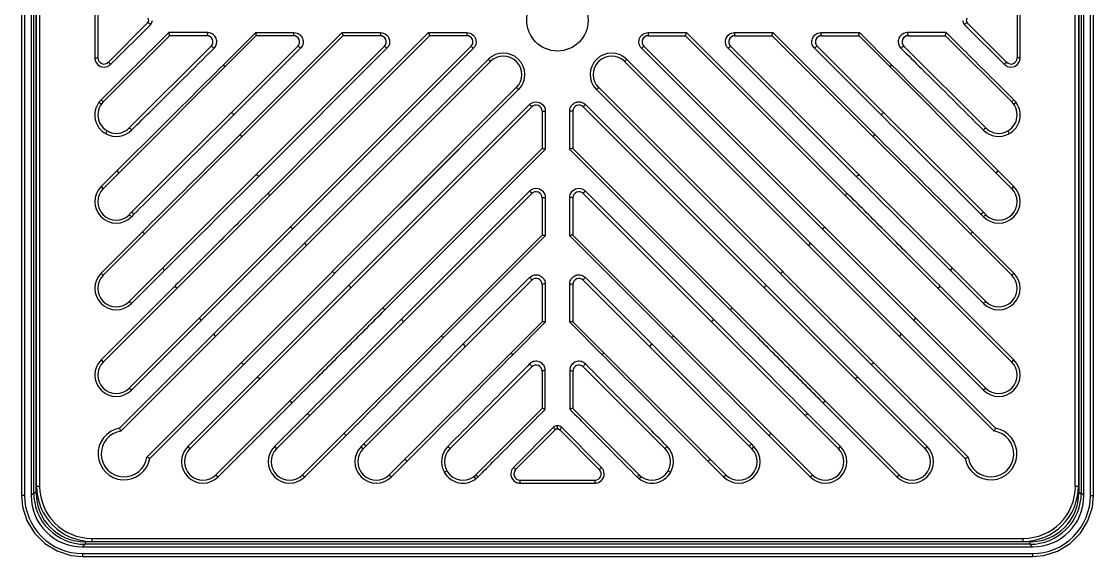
# Model space of a CAD drawing. Header units: millimetres. Extents: x 4267 to 8467, y 166 to 3136.
# Drawn here: x 7520.7 to 7816.2, y 2552.4 to 2699.9 of the extents above; entities that cross this region are included whole.
import ezdxf

# ---------------------------------------------------------------- set-up
doc = ezdxf.new("R2010")
doc.units = ezdxf.units.MM

msp = doc.modelspace()

# ---------------------------------------------------------------- linework, layer by layer
at = {"linetype": 'Continuous'}
for p, q in [((7520.73, 2831.03), (7520.73, 2569.26)), ((7521.57, 2831.03), (7521.57, 2569.26)), ((7523.39, 2831.07), (7523.39, 2569.22)), ((7813.57, 2569.22), (7813.57, 2831.07)), ((7815.39, 2569.26), (7815.39, 2831.03)), ((7816.23, 2569.26), (7816.23, 2831.03)), ((7524.1, 2569.93), (7524.1, 2830.36)), ((7524.77, 2569.93), (7524.77, 2830.36)), ((7524.91, 2571.77), (7524.91, 2828.52)), ((7525.75, 2828.52), (7525.75, 2571.77)), ((7811.21, 2571.77), (7811.21, 2828.52)), ((7812.06, 2828.52), (7812.06, 2571.77)), ((7812.19, 2830.36), (7812.19, 2569.93)), ((7812.86, 2830.36), (7812.86, 2569.93)), ((7540.96, 2710.48), (7540.96, 2689.81)), ((7541.8, 2710.48), (7541.8, 2689.81)), ((7795.17, 2710.48), (7795.17, 2689.81)), ((7796.01, 2689.81), (7796.01, 2710.48)), ((7544.68, 2688.62), (7555.61, 2699.55)), ((7545.31, 2688.02), (7556.32, 2698.95)), ((7780.65, 2698.95), (7791.66, 2688.02)), ((7792.28, 2688.62), (7781.35, 2699.55)), ((7585.44, 2695.94), (7543.28, 2653.77)), ((7609.32, 2695.93), (7543.28, 2629.89)), ((7543.28, 2677.66), (7561.54, 2695.92)), ((7633.21, 2695.92), (7543.28, 2606)), ((7561.33, 2696.77), (7561.02, 2696.46)), ((7572.01, 2696.77), (7561.33, 2696.77)), ((7571.8, 2695.92), (7561.54, 2695.92)), ((7585.29, 2696.78), (7576.26, 2687.75)), ((7609.11, 2696.77), (7580.91, 2668.57)), ((7585.29, 2696.78), (7595.86, 2696.78)), ((7595.68, 2695.92), (7585.43, 2695.92)), ((7604.85, 2668.68), (7632.64, 2696.49)), ((7609.11, 2696.77), (7619.68, 2696.77)), ((7619.57, 2695.92), (7609.32, 2695.92)), ((7632.64, 2696.49), (7632.93, 2696.77)), ((7632.93, 2696.77), (7643.51, 2696.77)), ((7643.46, 2695.92), (7633.2, 2695.92)), ((7693.46, 2696.77), (7704.03, 2696.77)), ((7693.5, 2695.92), (7703.76, 2695.92)), ((7703.76, 2695.92), (7793.68, 2606)), ((7704.03, 2696.77), (7704.32, 2696.49)), ((7704.32, 2696.49), (7732.12, 2668.68)), ((7717.28, 2696.77), (7727.86, 2696.77)), ((7717.39, 2695.92), (7727.65, 2695.92)), ((7727.64, 2695.93), (7793.68, 2629.89)), ((7727.86, 2696.77), (7756.05, 2668.57)), ((7741.1, 2696.78), (7751.68, 2696.78)), ((7741.28, 2695.92), (7751.53, 2695.92)), ((7751.52, 2695.94), (7793.68, 2653.77)), ((7751.68, 2696.78), (7760.57, 2687.88)), ((7775.63, 2696.77), (7764.96, 2696.77)), ((7765.17, 2695.92), (7775.42, 2695.92)), ((7793.68, 2677.66), (7775.42, 2695.92)), ((7775.94, 2696.46), (7775.63, 2696.77)), ((7550.45, 2670.5), (7572.99, 2693.04)), ((7550.45, 2646.61), (7596.88, 2693.04)), ((7550.45, 2622.72), (7620.77, 2693.04)), ((7550.45, 2598.83), (7644.65, 2693.04)), ((7597.65, 2692.46), (7579.3, 2674.11)), ((7585.98, 2656.96), (7621.47, 2692.46)), ((7645.29, 2692.46), (7613.48, 2660.63)), ((7723.48, 2660.63), (7691.67, 2692.46)), ((7692.31, 2693.04), (7786.52, 2598.83)), ((7750.98, 2656.97), (7715.49, 2692.46)), ((7716.2, 2693.04), (7786.52, 2622.72)), ((7757.66, 2674.11), (7739.32, 2692.46)), ((7740.09, 2693.04), (7786.52, 2646.61)), ((7786.52, 2670.5), (7763.97, 2693.04)), ((7540.96, 2689.81), (7541.8, 2689.81)), ((7649.4, 2689.41), (7547.74, 2587.77)), ((7687.56, 2689.41), (7720.2, 2656.76)), ((7796.01, 2689.81), (7795.16, 2689.81)), ((7649.97, 2688.8), (7548.15, 2586.98)), ((7576.39, 2687.88), (7576.26, 2687.75)), ((7788.82, 2586.98), (7686.99, 2688.8)), ((7760.7, 2687.75), (7760.57, 2687.88)), ((7657.13, 2681.63), (7555.31, 2579.81)), ((7657.75, 2681.07), (7556.1, 2579.41)), ((7657.75, 2681.07), (7625.1, 2648.42)), ((7679.21, 2681.07), (7780.86, 2579.41)), ((7679.83, 2681.63), (7781.65, 2579.81)), ((7542.11, 2677.59), (7542.79, 2677.09)), ((7794.18, 2677.09), (7794.86, 2677.59)), ((7661.38, 2676.32), (7567.17, 2582.11)), ((7628.99, 2645.16), (7660.79, 2676.96)), ((7664.26, 2675.12), (7664.26, 2664.87)), ((7665.11, 2675.17), (7665.11, 2664.59)), ((7671.85, 2664.59), (7671.85, 2675.17)), ((7672.7, 2675.12), (7672.7, 2664.87)), ((7769.79, 2582.11), (7675.59, 2676.32)), ((7676.17, 2676.96), (7707.98, 2645.16)), ((7544.38, 2669.67), (7543.96, 2668.93)), ((7604.85, 2668.68), (7588.55, 2652.38)), ((7732.12, 2668.68), (7748.42, 2652.38)), ((7793, 2668.93), (7792.59, 2669.67)), ((7789.22, 2587.77), (7709.15, 2667.82)), ((7664.26, 2664.87), (7574.34, 2574.94)), ((7664.82, 2664.31), (7637.02, 2636.51)), ((7665.11, 2664.59), (7664.82, 2664.31)), ((7672.14, 2664.3), (7671.85, 2664.59)), ((7699.95, 2636.51), (7672.14, 2664.3)), ((7672.7, 2664.87), (7762.63, 2574.94)), ((7595.34, 2642.49), (7613.48, 2660.63)), ((7741.46, 2642.66), (7723.48, 2660.63)), ((7542.68, 2654.37), (7546.99, 2658.68)), ((7546.99, 2658.68), (7547.59, 2658.08)), ((7789.38, 2658.08), (7789.97, 2658.68)), ((7794.28, 2654.37), (7789.97, 2658.68)), ((7542.68, 2654.37), (7543.28, 2653.77)), ((7793.68, 2653.77), (7794.28, 2654.37)), ((7588.71, 2652.54), (7588.55, 2652.38)), ((7661.38, 2652.43), (7591.06, 2582.11)), ((7625.3, 2617.65), (7660.8, 2653.13)), ((7664.26, 2651.24), (7664.26, 2640.98)), ((7665.11, 2651.35), (7665.11, 2640.77)), ((7671.85, 2640.77), (7671.85, 2651.35)), ((7672.7, 2651.24), (7672.7, 2640.98)), ((7745.91, 2582.11), (7675.59, 2652.43)), ((7711.66, 2617.65), (7676.17, 2653.13)), ((7748.42, 2652.38), (7748.26, 2652.54)), ((7550.45, 2646.61), (7551.04, 2646.01)), ((7551.75, 2646.72), (7551.04, 2646.01)), ((7551.16, 2647.32), (7551.75, 2646.72)), ((7610.99, 2627.17), (7628.99, 2645.16)), ((7726.14, 2627), (7707.98, 2645.16)), ((7785.21, 2646.72), (7785.81, 2647.32)), ((7785.21, 2646.72), (7785.92, 2646.01)), ((7785.92, 2646.01), (7786.52, 2646.61)), ((7542.68, 2630.48), (7554.09, 2641.89)), ((7554.09, 2641.89), (7554.69, 2641.29)), ((7571.68, 2618.86), (7595.34, 2642.49)), ((7741.46, 2642.66), (7766.69, 2617.47)), ((7782.28, 2641.29), (7782.88, 2641.89)), ((7794.28, 2630.48), (7782.88, 2641.89)), ((7664.26, 2640.99), (7598.22, 2574.94)), ((7665.11, 2640.77), (7636.91, 2612.57)), ((7671.85, 2640.77), (7700.06, 2612.57)), ((7672.7, 2640.99), (7738.74, 2574.94)), ((7637.02, 2636.51), (7620.71, 2620.21)), ((7699.95, 2636.51), (7716.25, 2620.21)), ((7542.68, 2630.48), (7543.28, 2629.89)), ((7560.17, 2631.24), (7551.04, 2622.12)), ((7559.57, 2631.84), (7560.17, 2631.24)), ((7776.8, 2631.24), (7777.39, 2631.84)), ((7776.8, 2631.24), (7785.92, 2622.12)), ((7793.68, 2629.89), (7794.28, 2630.48)), ((7563.32, 2627.23), (7563.03, 2626.94)), ((7610.99, 2627.17), (7585.8, 2601.94)), ((7661.38, 2628.54), (7614.94, 2582.11)), ((7642.45, 2610.97), (7660.8, 2629.31)), ((7664.26, 2627.35), (7664.26, 2617.09)), ((7665.11, 2627.52), (7665.11, 2616.95)), ((7671.85, 2616.95), (7671.85, 2627.52)), ((7672.7, 2627.35), (7672.7, 2617.09)), ((7722.02, 2582.11), (7675.59, 2628.54)), ((7676.17, 2629.31), (7694.52, 2610.97)), ((7773.94, 2626.94), (7773.65, 2627.23)), ((7542.68, 2606.6), (7563.03, 2626.94)), ((7563.03, 2626.94), (7563.62, 2626.34)), ((7749.76, 2603.34), (7726.14, 2627)), ((7773.34, 2626.34), (7773.94, 2626.94)), ((7794.28, 2606.6), (7773.94, 2626.94)), ((7551.04, 2622.12), (7550.45, 2622.72)), ((7786.52, 2622.72), (7785.92, 2622.12)), ((7551.04, 2598.24), (7571.68, 2618.86)), ((7620.72, 2620.21), (7620.87, 2620.37)), ((7716.09, 2620.37), (7716.25, 2620.21)), ((7569.68, 2618.06), (7570.28, 2617.47)), ((7664.27, 2617.11), (7622.11, 2574.94)), ((7665.11, 2616.95), (7656.22, 2608.06)), ((7671.85, 2616.95), (7680.87, 2607.93)), ((7672.69, 2617.11), (7714.85, 2574.94)), ((7766.69, 2617.47), (7767.28, 2618.06)), ((7766.69, 2617.47), (7785.92, 2598.24)), ((7573.62, 2613.65), (7574.22, 2613.05)), ((7762.74, 2613.05), (7763.34, 2613.65)), ((7542.68, 2606.6), (7543.28, 2606)), ((7656.09, 2607.93), (7656.22, 2608.06)), ((7680.75, 2608.06), (7680.87, 2607.93)), ((7793.68, 2606), (7794.28, 2606.6)), ((7581.39, 2605.88), (7581.98, 2605.29)), ((7638.83, 2582.11), (7661.38, 2604.65)), ((7664.26, 2603.46), (7664.26, 2593.2)), ((7665.11, 2592.99), (7665.11, 2603.67)), ((7671.85, 2603.67), (7671.86, 2592.99)), ((7672.7, 2603.46), (7672.7, 2593.2)), ((7698.13, 2582.11), (7675.59, 2604.65)), ((7754.98, 2605.29), (7755.58, 2605.88)), ((7566.57, 2582.71), (7585.8, 2601.94)), ((7585.8, 2601.94), (7586.4, 2601.34)), ((7770.39, 2582.71), (7749.76, 2603.34)), ((7750.56, 2601.34), (7751.16, 2601.94)), ((7551.04, 2598.24), (7550.45, 2598.83)), ((7786.52, 2598.83), (7785.92, 2598.24)), ((7595.28, 2594.69), (7574.93, 2574.35)), ((7594.68, 2595.29), (7595.28, 2594.69)), ((7595.28, 2594.69), (7595.56, 2594.98)), ((7741.4, 2594.98), (7741.69, 2594.69)), ((7741.69, 2594.69), (7742.28, 2595.29)), ((7741.69, 2594.69), (7762.03, 2574.35)), ((7590.46, 2582.71), (7599.58, 2591.83)), ((7599.58, 2591.83), (7600.18, 2591.23)), ((7646, 2574.95), (7664.26, 2593.2)), ((7664.8, 2592.68), (7665.11, 2592.99)), ((7671.86, 2592.99), (7672.17, 2592.68)), ((7690.96, 2574.95), (7672.7, 2593.2)), ((7736.79, 2591.23), (7737.38, 2591.83)), ((7746.5, 2582.71), (7737.38, 2591.83)), ((7610.22, 2585.75), (7598.82, 2574.35)), ((7609.63, 2586.35), (7610.22, 2585.75)), ((7667.29, 2587.98), (7656.36, 2576.97)), ((7656.95, 2576.34), (7667.88, 2587.28)), ((7668.48, 2587.52), (7668.48, 2588.48)), ((7680.01, 2576.34), (7669.08, 2587.28)), ((7680.6, 2576.97), (7669.67, 2587.98)), ((7726.74, 2585.75), (7727.34, 2586.35)), ((7726.74, 2585.75), (7738.14, 2574.35)), ((7614.35, 2582.71), (7615.06, 2583.42)), ((7615.06, 2583.42), (7615.65, 2582.82)), ((7721.31, 2582.82), (7721.91, 2583.42)), ((7722.62, 2582.71), (7721.91, 2583.42)), ((7566.57, 2582.71), (7567.17, 2582.11)), ((7590.46, 2582.71), (7591.06, 2582.11)), ((7614.94, 2582.11), (7614.35, 2582.71)), ((7722.62, 2582.71), (7722.02, 2582.11)), ((7745.91, 2582.11), (7746.5, 2582.71)), ((7769.79, 2582.11), (7770.39, 2582.71)), ((7627.01, 2578.65), (7622.71, 2574.35)), ((7626.42, 2579.25), (7627.01, 2578.65)), ((7709.95, 2578.65), (7710.55, 2579.25)), ((7709.95, 2578.65), (7714.25, 2574.35)), ((7574.34, 2574.94), (7574.93, 2574.35)), ((7598.22, 2574.94), (7598.82, 2574.35)), ((7622.11, 2574.94), (7622.71, 2574.35)), ((7637.27, 2575.62), (7638, 2576.04)), ((7645.42, 2574.45), (7645.92, 2573.77)), ((7691.04, 2573.77), (7691.54, 2574.45)), ((7698.96, 2576.04), (7699.7, 2575.62)), ((7714.25, 2574.35), (7714.85, 2574.94)), ((7738.14, 2574.35), (7738.74, 2574.94)), ((7762.03, 2574.35), (7762.63, 2574.94)), ((7524.91, 2571.77), (7525.75, 2571.77)), ((7658.15, 2573.46), (7678.82, 2573.46)), ((7658.15, 2572.62), (7658.15, 2573.46)), ((7658.15, 2572.62), (7678.82, 2572.62)), ((7678.82, 2572.62), (7678.82, 2573.46)), ((7811.21, 2571.77), (7812.06, 2571.77)), ((7520.73, 2569.26), (7521.02, 2566.12)), ((7521.57, 2569.26), (7520.73, 2569.26)), ((7523.39, 2569.22), (7524.1, 2569.93)), ((7524.77, 2569.93), (7524.1, 2569.93)), ((7812.19, 2569.93), (7812.86, 2569.93)), ((7813.57, 2569.22), (7812.86, 2569.93)), ((7815.39, 2569.26), (7816.23, 2569.26)), ((7815.93, 2566.04), (7816.23, 2569.26)), ((7521.02, 2566.12), (7522.23, 2562.31)), ((7814.7, 2562.23), (7815.93, 2566.04)), ((7522.23, 2562.31), (7524.3, 2558.87)), ((7812.6, 2558.8), (7814.7, 2562.23)), ((7524.3, 2558.87), (7527.14, 2556.02)), ((7798.69, 2556.44), (7538.27, 2556.44)), ((7538.27, 2556.44), (7538.27, 2555.76)), ((7540.11, 2557.41), (7796.86, 2557.41)), ((7540.11, 2557.41), (7540.11, 2556.57)), ((7540.11, 2556.57), (7796.86, 2556.57)), ((7796.86, 2556.57), (7796.86, 2557.41)), ((7798.69, 2556.44), (7798.69, 2555.76)), ((7809.75, 2555.97), (7812.6, 2558.8)), ((7527.14, 2556.02), (7530.56, 2553.93)), ((7530.56, 2553.93), (7534.38, 2552.7)), ((7537.56, 2555.05), (7538.27, 2555.76)), ((7537.56, 2555.05), (7799.4, 2555.05)), ((7537.6, 2553.24), (7799.37, 2553.24)), ((7537.6, 2553.24), (7537.6, 2552.39)), ((7798.69, 2555.76), (7538.27, 2555.76)), ((7799.4, 2555.05), (7798.69, 2555.76)), ((7799.37, 2553.24), (7799.37, 2552.39)), ((7802.5, 2552.69), (7806.32, 2553.89)), ((7806.32, 2553.89), (7809.75, 2555.97)), ((7534.38, 2552.7), (7537.6, 2552.39)), ((7537.6, 2552.39), (7799.37, 2552.39)), ((7799.37, 2552.39), (7802.5, 2552.69))]:
    msp.add_line(p, q, dxfattribs=at)
msp.add_circle((7668.48, 2700.15), 8.45, dxfattribs=at)
for centre, radius, start, end in [((7555.01, 2700.15), 0.845, 314.9973, 45.0027), ((7781.95, 2700.15), 0.845, 134.9973, 225.0027), ((7571.8, 2694.23), 1.69, 314.9951, 90), ((7572, 2694.18), 2.59, 70.4574, 89.9294), ((7595.68, 2694.23), 1.69, 315, 90), ((7619.57, 2694.23), 1.69, 315, 90), ((7643.46, 2694.23), 1.69, 315, 90), ((7693.5, 2694.23), 1.69, 90, 225), ((7717.39, 2694.23), 1.69, 90, 225), ((7741.28, 2694.23), 1.69, 90, 225), ((7765.17, 2694.23), 1.69, 90, 225.0049), ((7764.96, 2694.18), 2.59, 90.071, 109.5697), ((7543.49, 2689.81), 1.69, 180, 315), ((7653.54, 2685.28), 5.85, 134.1024, 134.9864), ((7653.57, 2685.24), 5.9, 315.9457, 134.0582), ((7653.55, 2685.22), 5.07, 315, 135), ((7683.39, 2685.24), 5.9, 45.9413, 224.0536), ((7683.41, 2685.22), 5.07, 45, 225), ((7683.43, 2685.28), 5.84, 45.0117, 45.8956), ((7793.48, 2689.81), 1.69, 225, 0), ((7653.59, 2685.22), 5.87, 315.0413, 315.9247), ((7683.38, 2685.23), 5.89, 224.067, 224.9497), ((7546.86, 2674.08), 5.91, 143.6081, 240.5858), ((7546.86, 2674.08), 5.07, 135, 315.003), ((7546.88, 2674.04), 5.95, 134.8254, 143.4114), ((7790.1, 2674.08), 5.07, 224.997, 45), ((7790.1, 2674.08), 5.91, 299.4142, 36.3919), ((7790.09, 2674.05), 5.94, 36.5832, 45.1786), ((7662.57, 2675.12), 1.69, 0, 135), ((7674.39, 2675.12), 1.69, 45, 180), ((7546.83, 2674.06), 5.88, 240.7772, 241.8671), ((7546.87, 2674.16), 5.98, 241.9337, 314.812), ((7790.09, 2674.16), 5.98, 225.188, 298.067), ((7790.13, 2674.06), 5.88, 298.1337, 299.2228), ((7546.86, 2650.19), 5.91, 135, 315), ((7546.86, 2650.19), 5.07, 135, 315), ((7790.1, 2650.19), 5.91, 225, 45), ((7790.1, 2650.19), 5.07, 225, 45), ((7662.57, 2651.24), 1.69, 0, 135), ((7674.39, 2651.24), 1.69, 45, 180), ((7546.86, 2626.3), 5.91, 135, 315), ((7790.1, 2626.3), 5.91, 225, 45), ((7546.86, 2626.3), 5.07, 135, 315), ((7662.57, 2627.35), 1.69, 0, 135), ((7674.39, 2627.35), 1.69, 45, 180), ((7790.1, 2626.3), 5.07, 225, 45), ((7546.86, 2602.42), 5.91, 135, 315), ((7790.1, 2602.42), 5.91, 225, 45), ((7546.86, 2602.42), 5.07, 135, 315), ((7662.57, 2603.46), 1.69, 0, 135), ((7674.44, 2603.67), 2.59, 160.1685, 179.937), ((7674.39, 2603.46), 1.69, 45, 180), ((7790.1, 2602.42), 5.07, 225, 45), ((7549.04, 2580.71), 7.18, 100.4397, 349.5603), ((7549.04, 2580.71), 6.33, 98.1301, 351.8699), ((7509.11, 2567.45), 43.65, 26.5781, 27.7429), ((7668.48, 2586.68), 0.845, 44.9986, 135.0014), ((7787.92, 2580.71), 7.18, 190.4397, 79.5603), ((7787.92, 2580.71), 6.33, 188.1301, 81.8699), ((7830.79, 2565.94), 46.95, 152.2981, 153.3809), ((7642.49, 2578.54), 5.98, 135.1876, 208.0737), ((7694.47, 2578.54), 5.98, 331.9273, 44.8124), ((7570.75, 2578.53), 5.91, 135, 315), ((7570.75, 2578.53), 5.07, 135, 315), ((7594.64, 2578.53), 5.91, 135, 315), ((7594.64, 2578.53), 5.07, 135, 315), ((7618.53, 2578.53), 5.91, 135, 315), ((7618.53, 2578.53), 5.07, 135, 315), ((7642.42, 2578.53), 5.07, 135, 315), ((7694.55, 2578.53), 5.07, 225, 45), ((7718.44, 2578.53), 5.91, 225, 45), ((7718.44, 2578.53), 5.07, 225, 45), ((7742.32, 2578.53), 5.91, 225, 45), ((7742.32, 2578.53), 5.07, 225, 45), ((7766.21, 2578.53), 5.91, 225, 45), ((7766.21, 2578.53), 5.07, 225, 45), ((7642.4, 2578.5), 5.89, 208.1377, 209.2197), ((7642.42, 2578.53), 5.91, 209.4142, 306.3919), ((7642.38, 2578.54), 5.94, 306.5832, 315.1786), ((7658.15, 2575.15), 1.69, 135, 270), ((7678.82, 2575.15), 1.69, 270, 45), ((7694.59, 2578.55), 5.95, 224.8254, 233.4114), ((7694.55, 2578.53), 5.91, 233.6081, 330.5858), ((7694.56, 2578.5), 5.89, 330.7803, 331.8633), ((7540.11, 2571.77), 15.2, 180, 270), ((7540.11, 2571.77), 14.36, 180, 270), ((7796.86, 2571.77), 15.2, 270, 0), ((7796.86, 2571.77), 14.36, 270, 0), ((7537.59, 2569.25), 16.02, 179.9712, 270.0288), ((7538.26, 2569.93), 14.16, 179.9817, 270.0184), ((7538.26, 2569.93), 13.49, 179.9714, 270.0286), ((7798.7, 2569.93), 14.16, 269.9817, 0.0184), ((7798.7, 2569.93), 13.49, 269.9714, 0.0286), ((7799.37, 2569.25), 16.02, 269.9712, 0.0288)]:
    msp.add_arc(centre, radius, start, end, dxfattribs=at)
for centre, major_axis, start_param, end_param in [((7537.6, 2569.26), (10.06, 10.06), -3.925621, -2.357564), ((7799.37, 2569.26), (10.06, -10.06), -0.784029, 0.784029)]:
    msp.add_ellipse(centre, major_axis=major_axis, ratio=0.997265, start_param=start_param, end_param=end_param, dxfattribs=at)
for points, knots in [([(7556.32, 2698.95), (7556.24, 2699.03), (7556.09, 2699.18), (7555.87, 2699.39), (7555.73, 2699.48), (7555.63, 2699.56), (7555.61, 2699.55)], [0, 0, 0, 0, 0.3562, 0.69557, 0.922647, 1, 1, 1, 1]), ([(7780.65, 2698.95), (7780.73, 2699.03), (7780.88, 2699.18), (7781.1, 2699.39), (7781.23, 2699.48), (7781.33, 2699.56), (7781.35, 2699.55)], [0, 0, 0, 0, 0.358716, 0.698289, 0.923669, 1, 1, 1, 1]), ([(7561.02, 2696.46), (7559.5, 2694.95), (7553.38, 2688.89), (7547.27, 2682.82), (7542.69, 2678.26)], [0, 0, 0, 0, 0.249211, 1, 1, 1, 1]), ([(7561.55, 2695.93), (7561.57, 2695.95), (7561.55, 2696.07), (7561.52, 2696.24), (7561.44, 2696.49), (7561.37, 2696.68), (7561.33, 2696.77)], [0, 0, 0, 0, 0.109918, 0.335159, 0.64564, 1, 1, 1, 1]), ([(7572.01, 2696.77), (7572.01, 2696.57), (7571.98, 2696.29), (7571.9, 2696.01), (7571.83, 2695.92), (7571.8, 2695.92)], [0, 0, 0, 0, 0.683484, 0.895206, 1, 1, 1, 1]), ([(7573.81, 2692.46), (7574.1, 2692.75), (7574.56, 2693.51), (7574.6, 2694.83), (7573.99, 2696), (7573.26, 2696.49), (7572.87, 2696.62)], [0, 0, 0, 0, 0.249614, 0.501932, 0.752852, 1, 1, 1, 1]), ([(7585.44, 2695.94), (7585.47, 2695.96), (7585.48, 2696.08), (7585.44, 2696.35), (7585.35, 2696.6), (7585.29, 2696.78)], [0, 0, 0, 0, 0.127467, 0.353678, 1, 1, 1, 1]), ([(7595.68, 2695.92), (7595.71, 2695.92), (7595.78, 2696.03), (7595.84, 2696.29), (7595.86, 2696.57), (7595.86, 2696.78)], [0, 0, 0, 0, 0.102996, 0.322366, 1, 1, 1, 1]), ([(7596.71, 2696.63), (7597.1, 2696.49), (7597.83, 2696), (7598.43, 2694.83), (7598.4, 2693.52), (7597.94, 2692.76), (7597.65, 2692.46)], [0, 0, 0, 0, 0.248214, 0.498895, 0.75031, 1, 1, 1, 1]), ([(7609.11, 2696.77), (7609.15, 2696.68), (7609.21, 2696.5), (7609.3, 2696.24), (7609.33, 2696.07), (7609.35, 2695.95), (7609.32, 2695.93)], [0, 0, 0, 0, 0.353667, 0.663941, 0.889418, 1, 1, 1, 1]), ([(7619.68, 2696.77), (7619.68, 2696.67), (7619.68, 2696.47), (7619.66, 2696.19), (7619.63, 2696.04), (7619.6, 2695.92), (7619.57, 2695.92)], [0, 0, 0, 0, 0.368367, 0.70073, 0.915269, 1, 1, 1, 1]), ([(7620.52, 2696.63), (7621.17, 2696.4), (7622.33, 2695.33), (7622.26, 2693.75), (7621.95, 2693.13)], [0, 0, 0, 0, 0.499288, 1, 1, 1, 1]), ([(7632.93, 2696.77), (7632.97, 2696.67), (7633.05, 2696.48), (7633.14, 2696.23), (7633.19, 2696.05), (7633.21, 2695.96), (7633.21, 2695.93), (7633.21, 2695.92)], [0, 0, 0, 0, 0.361704, 0.67877, 0.90387, 0.969363, 1, 1, 1, 1]), ([(7643.51, 2696.77), (7643.51, 2696.67), (7643.5, 2696.47), (7643.5, 2696.23), (7643.49, 2696.07), (7643.48, 2695.99), (7643.47, 2695.95), (7643.47, 2695.92), (7643.46, 2695.92)], [0, 0, 0, 0, 0.370236, 0.706274, 0.83195, 0.9231, 0.979035, 1, 1, 1, 1]), ([(7644.35, 2696.63), (7645, 2696.4), (7646.15, 2695.32), (7646.08, 2693.76), (7645.78, 2693.14)], [0, 0, 0, 0, 0.499925, 1, 1, 1, 1]), ([(7691.19, 2693.14), (7690.88, 2693.76), (7690.81, 2695.32), (7691.96, 2696.4), (7692.61, 2696.63)], [0, 0, 0, 0, 0.500075, 1, 1, 1, 1]), ([(7693.46, 2696.77), (7693.46, 2696.67), (7693.46, 2696.47), (7693.47, 2696.23), (7693.48, 2696.08), (7693.48, 2695.99), (7693.49, 2695.95), (7693.5, 2695.92), (7693.5, 2695.92)], [0, 0, 0, 0, 0.368017, 0.703747, 0.830034, 0.922031, 0.978714, 1, 1, 1, 1]), ([(7703.76, 2695.92), (7703.75, 2695.93), (7703.75, 2695.96), (7703.77, 2696.05), (7703.83, 2696.23), (7703.92, 2696.48), (7703.99, 2696.67), (7704.03, 2696.77)], [0, 0, 0, 0, 0.030641, 0.096141, 0.321245, 0.638304, 1, 1, 1, 1]), ([(7715.01, 2693.14), (7714.71, 2693.76), (7714.64, 2695.33), (7715.79, 2696.4), (7716.44, 2696.63)], [0, 0, 0, 0, 0.500713, 1, 1, 1, 1]), ([(7717.28, 2696.77), (7717.28, 2696.67), (7717.29, 2696.47), (7717.3, 2696.19), (7717.34, 2696.04), (7717.37, 2695.92), (7717.39, 2695.92)], [0, 0, 0, 0, 0.362297, 0.693846, 0.91236, 1, 1, 1, 1]), ([(7727.64, 2695.93), (7727.62, 2695.95), (7727.63, 2696.07), (7727.67, 2696.24), (7727.75, 2696.5), (7727.82, 2696.68), (7727.86, 2696.77)], [0, 0, 0, 0, 0.110591, 0.336072, 0.646339, 1, 1, 1, 1]), ([(7739.32, 2692.46), (7739.02, 2692.76), (7738.57, 2693.52), (7738.53, 2694.83), (7739.13, 2696), (7739.86, 2696.49), (7740.26, 2696.63)], [0, 0, 0, 0, 0.249693, 0.50111, 0.751789, 1, 1, 1, 1]), ([(7741.28, 2695.92), (7741.25, 2695.92), (7741.19, 2696.02), (7741.12, 2696.29), (7741.1, 2696.57), (7741.1, 2696.78)], [0, 0, 0, 0, 0.098181, 0.311193, 1, 1, 1, 1]), ([(7751.52, 2695.94), (7751.5, 2695.96), (7751.49, 2696.08), (7751.53, 2696.35), (7751.61, 2696.6), (7751.68, 2696.78)], [0, 0, 0, 0, 0.127441, 0.353661, 1, 1, 1, 1]), ([(7764.09, 2696.62), (7763.7, 2696.48), (7762.97, 2696), (7762.36, 2694.83), (7762.4, 2693.51), (7762.86, 2692.75), (7763.16, 2692.46)], [0, 0, 0, 0, 0.247151, 0.498073, 0.75039, 1, 1, 1, 1]), ([(7764.96, 2696.77), (7764.96, 2696.57), (7764.98, 2696.29), (7765.06, 2696.01), (7765.14, 2695.92), (7765.17, 2695.92)], [0, 0, 0, 0, 0.683484, 0.895206, 1, 1, 1, 1]), ([(7775.42, 2695.93), (7775.39, 2695.95), (7775.41, 2696.07), (7775.44, 2696.24), (7775.53, 2696.49), (7775.59, 2696.68), (7775.63, 2696.77)], [0, 0, 0, 0, 0.109907, 0.335153, 0.645633, 1, 1, 1, 1]), ([(7794.27, 2678.26), (7792.74, 2679.78), (7786.64, 2685.85), (7780.53, 2691.92), (7775.94, 2696.46)], [0, 0, 0, 0, 0.250619, 1, 1, 1, 1]), ([(7551.09, 2669.91), (7553, 2671.8), (7560.56, 2679.32), (7568.14, 2686.84), (7573.81, 2692.46)], [0, 0, 0, 0, 0.251774, 1, 1, 1, 1]), ([(7573.81, 2692.46), (7573.73, 2692.54), (7573.57, 2692.7), (7573.32, 2692.9), (7573.15, 2693.02), (7573.01, 2693.06), (7572.99, 2693.04)], [0, 0, 0, 0, 0.338285, 0.672405, 0.903771, 1, 1, 1, 1]), ([(7597.65, 2692.46), (7597.57, 2692.54), (7597.41, 2692.7), (7597.18, 2692.9), (7597.02, 2693), (7596.9, 2693.06), (7596.88, 2693.04)], [0, 0, 0, 0, 0.34593, 0.681832, 0.91112, 1, 1, 1, 1]), ([(7621.47, 2692.46), (7621.39, 2692.54), (7621.24, 2692.68), (7621.02, 2692.88), (7620.89, 2692.98), (7620.78, 2693.06), (7620.77, 2693.04)], [0, 0, 0, 0, 0.35599, 0.693992, 0.920615, 1, 1, 1, 1]), ([(7645.29, 2692.46), (7645.22, 2692.53), (7645.07, 2692.67), (7644.9, 2692.84), (7644.78, 2692.94), (7644.72, 2693), (7644.68, 2693.02), (7644.66, 2693.04), (7644.65, 2693.04)], [0, 0, 0, 0, 0.366616, 0.703014, 0.829844, 0.922294, 0.979174, 1, 1, 1, 1]), ([(7691.67, 2692.46), (7691.75, 2692.53), (7691.89, 2692.67), (7692.07, 2692.84), (7692.18, 2692.94), (7692.25, 2693), (7692.28, 2693.02), (7692.31, 2693.04), (7692.31, 2693.04)], [0, 0, 0, 0, 0.368427, 0.70509, 0.83142, 0.923175, 0.979438, 1, 1, 1, 1]), ([(7715.49, 2692.46), (7715.57, 2692.54), (7715.72, 2692.68), (7715.94, 2692.89), (7716.07, 2692.98), (7716.18, 2693.06), (7716.2, 2693.04)], [0, 0, 0, 0, 0.359442, 0.697701, 0.922007, 1, 1, 1, 1]), ([(7740.09, 2693.04), (7740.06, 2693.06), (7739.94, 2693), (7739.79, 2692.9), (7739.55, 2692.7), (7739.39, 2692.54), (7739.32, 2692.46)], [0, 0, 0, 0, 0.08888, 0.318168, 0.65407, 1, 1, 1, 1]), ([(7763.16, 2692.46), (7763.24, 2692.55), (7763.4, 2692.71), (7763.65, 2692.91), (7763.82, 2693.02), (7763.95, 2693.06), (7763.97, 2693.04)], [0, 0, 0, 0, 0.34448, 0.679235, 0.906413, 1, 1, 1, 1]), ([(7763.16, 2692.46), (7765.04, 2690.6), (7772.61, 2683.08), (7780.18, 2675.57), (7785.87, 2669.91)], [0, 0, 0, 0, 0.247974, 1, 1, 1, 1]), ([(7649.97, 2688.8), (7649.97, 2688.8), (7649.95, 2688.83), (7649.93, 2688.86), (7649.88, 2688.92), (7649.78, 2689.03), (7649.61, 2689.2), (7649.48, 2689.34), (7649.4, 2689.41)], [0, 0, 0, 0, 0.020324, 0.076471, 0.168031, 0.293979, 0.629707, 1, 1, 1, 1]), ([(7687.56, 2689.41), (7687.49, 2689.34), (7687.35, 2689.2), (7687.19, 2689.03), (7687.09, 2688.92), (7687.03, 2688.86), (7687.01, 2688.83), (7686.99, 2688.8), (7686.99, 2688.8)], [0, 0, 0, 0, 0.370293, 0.706021, 0.831969, 0.923529, 0.979676, 1, 1, 1, 1]), ([(7541.15, 2688.85), (7541.39, 2688.25), (7542.43, 2687.2), (7543.9, 2687.23), (7544.5, 2687.48)], [0, 0, 0, 0, 0.499919, 1, 1, 1, 1]), ([(7545.31, 2688.02), (7545.23, 2688.1), (7545.09, 2688.24), (7544.92, 2688.41), (7544.8, 2688.52), (7544.74, 2688.58), (7544.71, 2688.59), (7544.68, 2688.62), (7544.68, 2688.62)], [0, 0, 0, 0, 0.367911, 0.704961, 0.831765, 0.923963, 0.980353, 1, 1, 1, 1]), ([(7576.26, 2687.75), (7573.85, 2685.36), (7564.09, 2675.67), (7554.33, 2665.98), (7546.99, 2658.68)], [0, 0, 0, 0, 0.247179, 1, 1, 1, 1]), ([(7576.39, 2687.88), (7576.51, 2687.76), (7576.65, 2687.58), (7576.77, 2687.37), (7576.78, 2687.27), (7576.76, 2687.25)], [0, 0, 0, 0, 0.678581, 0.89221, 1, 1, 1, 1]), ([(7760.2, 2687.25), (7760.19, 2687.27), (7760.2, 2687.37), (7760.31, 2687.58), (7760.46, 2687.76), (7760.57, 2687.88)], [0, 0, 0, 0, 0.10779, 0.321419, 1, 1, 1, 1]), ([(7789.97, 2658.68), (7787.51, 2661.12), (7777.76, 2670.82), (7768, 2680.51), (7760.7, 2687.75)], [0, 0, 0, 0, 0.252174, 1, 1, 1, 1]), ([(7791.66, 2688.02), (7791.73, 2688.1), (7791.88, 2688.24), (7792.05, 2688.41), (7792.16, 2688.52), (7792.22, 2688.58), (7792.26, 2688.6), (7792.28, 2688.62), (7792.28, 2688.62)], [0, 0, 0, 0, 0.371449, 0.709004, 0.834834, 0.925679, 0.980868, 1, 1, 1, 1]), ([(7792.47, 2687.48), (7793.07, 2687.23), (7794.54, 2687.2), (7795.57, 2688.25), (7795.82, 2688.85)], [0, 0, 0, 0, 0.500081, 1, 1, 1, 1]), ([(7657.75, 2681.07), (7657.68, 2681.14), (7657.54, 2681.28), (7657.37, 2681.44), (7657.25, 2681.54), (7657.19, 2681.6), (7657.16, 2681.61), (7657.14, 2681.64), (7657.13, 2681.63)], [0, 0, 0, 0, 0.370293, 0.706021, 0.831969, 0.923529, 0.979676, 1, 1, 1, 1]), ([(7679.21, 2681.07), (7679.29, 2681.14), (7679.43, 2681.28), (7679.6, 2681.44), (7679.71, 2681.54), (7679.77, 2681.6), (7679.8, 2681.61), (7679.82, 2681.64), (7679.83, 2681.63)], [0, 0, 0, 0, 0.372078, 0.708043, 0.8335, 0.924384, 0.979932, 1, 1, 1, 1]), ([(7542.69, 2678.26), (7542.76, 2678.19), (7542.9, 2678.05), (7543.07, 2677.88), (7543.17, 2677.77), (7543.24, 2677.72), (7543.25, 2677.68), (7543.29, 2677.67), (7543.28, 2677.66)], [0, 0, 0, 0, 0.370543, 0.707275, 0.833579, 0.925245, 0.981105, 1, 1, 1, 1]), ([(7661.47, 2677.44), (7662.08, 2677.74), (7663.66, 2677.82), (7664.73, 2676.67), (7664.96, 2676.02)], [0, 0, 0, 0, 0.500081, 1, 1, 1, 1]), ([(7672, 2676.02), (7672.12, 2676.35), (7672.5, 2676.97), (7673.4, 2677.58), (7674.48, 2677.77), (7675.18, 2677.59), (7675.5, 2677.44)], [0, 0, 0, 0, 0.249901, 0.499924, 0.750016, 1, 1, 1, 1]), ([(7793.68, 2677.66), (7793.68, 2677.67), (7793.71, 2677.68), (7793.73, 2677.72), (7793.79, 2677.77), (7793.89, 2677.88), (7794.06, 2678.05), (7794.2, 2678.19), (7794.27, 2678.26)], [0, 0, 0, 0, 0.018895, 0.074755, 0.166421, 0.292725, 0.629457, 1, 1, 1, 1]), ([(7579.3, 2674.11), (7579.15, 2674.27), (7578.91, 2674.48), (7578.64, 2674.65), (7578.51, 2674.67), (7578.48, 2674.64)], [0, 0, 0, 0, 0.66444, 0.894409, 1, 1, 1, 1]), ([(7661.38, 2676.32), (7661.38, 2676.32), (7661.36, 2676.35), (7661.34, 2676.38), (7661.28, 2676.44), (7661.18, 2676.56), (7661.01, 2676.74), (7660.87, 2676.88), (7660.79, 2676.96)], [0, 0, 0, 0, 0.020826, 0.077706, 0.170156, 0.296986, 0.633384, 1, 1, 1, 1]), ([(7664.26, 2675.12), (7664.26, 2675.13), (7664.29, 2675.13), (7664.33, 2675.14), (7664.41, 2675.15), (7664.56, 2675.16), (7664.8, 2675.17), (7665, 2675.17), (7665.11, 2675.17)], [0, 0, 0, 0, 0.020965, 0.076898, 0.168046, 0.29372, 0.629759, 1, 1, 1, 1]), ([(7672.7, 2675.12), (7672.7, 2675.13), (7672.67, 2675.13), (7672.63, 2675.14), (7672.55, 2675.15), (7672.4, 2675.16), (7672.16, 2675.17), (7671.96, 2675.17), (7671.85, 2675.17)], [0, 0, 0, 0, 0.021286, 0.077969, 0.169966, 0.296253, 0.631983, 1, 1, 1, 1]), ([(7676.17, 2676.96), (7676.1, 2676.88), (7675.95, 2676.74), (7675.79, 2676.56), (7675.68, 2676.44), (7675.63, 2676.38), (7675.61, 2676.35), (7675.58, 2676.32), (7675.59, 2676.32)], [0, 0, 0, 0, 0.366616, 0.703014, 0.829844, 0.922294, 0.979174, 1, 1, 1, 1]), ([(7758.48, 2674.64), (7758.46, 2674.67), (7758.32, 2674.65), (7758.05, 2674.48), (7757.81, 2674.27), (7757.66, 2674.11)], [0, 0, 0, 0, 0.105591, 0.33556, 1, 1, 1, 1]), ([(7551.75, 2646.72), (7554.07, 2649.03), (7563.25, 2658.16), (7572.43, 2667.29), (7579.3, 2674.11)], [0, 0, 0, 0, 0.252523, 1, 1, 1, 1]), ([(7757.66, 2674.11), (7759.93, 2671.86), (7769.12, 2662.74), (7778.3, 2653.6), (7785.21, 2646.72)], [0, 0, 0, 0, 0.246596, 1, 1, 1, 1]), ([(7550.45, 2670.5), (7550.45, 2670.5), (7550.48, 2670.48), (7550.51, 2670.46), (7550.57, 2670.41), (7550.69, 2670.3), (7550.87, 2670.13), (7551.01, 2669.99), (7551.09, 2669.91)], [0, 0, 0, 0, 0.019761, 0.073998, 0.163459, 0.288156, 0.62576, 1, 1, 1, 1]), ([(7580.91, 2668.57), (7578.71, 2666.38), (7569.76, 2657.49), (7560.82, 2648.6), (7554.09, 2641.89)], [0, 0, 0, 0, 0.246442, 1, 1, 1, 1]), ([(7581.43, 2668.04), (7581.46, 2668.06), (7581.45, 2668.16), (7581.34, 2668.39), (7581.18, 2668.59), (7581.06, 2668.72)], [0, 0, 0, 0, 0.11124, 0.323864, 1, 1, 1, 1]), ([(7755.91, 2668.72), (7755.78, 2668.59), (7755.63, 2668.39), (7755.51, 2668.16), (7755.51, 2668.06), (7755.53, 2668.04)], [0, 0, 0, 0, 0.676136, 0.88876, 1, 1, 1, 1]), ([(7782.88, 2641.89), (7780.62, 2644.14), (7771.68, 2653.04), (7762.74, 2661.93), (7756.05, 2668.57)], [0, 0, 0, 0, 0.252611, 1, 1, 1, 1]), ([(7785.87, 2669.91), (7785.95, 2669.99), (7786.1, 2670.13), (7786.27, 2670.3), (7786.39, 2670.41), (7786.45, 2670.46), (7786.49, 2670.48), (7786.51, 2670.5), (7786.52, 2670.5)], [0, 0, 0, 0, 0.37424, 0.711844, 0.836541, 0.926002, 0.980239, 1, 1, 1, 1]), ([(7664.26, 2664.87), (7664.27, 2664.88), (7664.3, 2664.87), (7664.39, 2664.86), (7664.57, 2664.8), (7664.82, 2664.71), (7665.01, 2664.63), (7665.11, 2664.59)], [0, 0, 0, 0, 0.030641, 0.096141, 0.321245, 0.638304, 1, 1, 1, 1]), ([(7672.7, 2664.87), (7672.7, 2664.88), (7672.66, 2664.87), (7672.57, 2664.86), (7672.39, 2664.8), (7672.14, 2664.71), (7671.95, 2664.63), (7671.85, 2664.59)], [0, 0, 0, 0, 0.030658, 0.096168, 0.321263, 0.638311, 1, 1, 1, 1]), ([(7560.17, 2631.24), (7562.34, 2633.41), (7570.94, 2641.99), (7579.55, 2650.56), (7585.98, 2656.97)], [0, 0, 0, 0, 0.252826, 1, 1, 1, 1]), ([(7586.14, 2657.12), (7585.99, 2657.28), (7585.77, 2657.47), (7585.49, 2657.63), (7585.36, 2657.64), (7585.34, 2657.61)], [0, 0, 0, 0, 0.661589, 0.88937, 1, 1, 1, 1]), ([(7750.82, 2657.12), (7750.97, 2657.28), (7751.2, 2657.47), (7751.47, 2657.63), (7751.6, 2657.64), (7751.62, 2657.61)], [0, 0, 0, 0, 0.661589, 0.88937, 1, 1, 1, 1]), ([(7750.98, 2656.97), (7753.1, 2654.86), (7761.71, 2646.29), (7770.31, 2637.71), (7776.8, 2631.24)], [0, 0, 0, 0, 0.246085, 1, 1, 1, 1]), ([(7661.47, 2653.61), (7662.09, 2653.92), (7663.66, 2653.99), (7664.73, 2652.85), (7664.96, 2652.2)], [0, 0, 0, 0, 0.500714, 1, 1, 1, 1]), ([(7672, 2652.2), (7672.23, 2652.85), (7673.31, 2653.99), (7674.88, 2653.92), (7675.5, 2653.61)], [0, 0, 0, 0, 0.499287, 1, 1, 1, 1]), ([(7588.55, 2652.38), (7586.47, 2650.33), (7581.25, 2645.11), (7572.84, 2636.74), (7566.51, 2630.39), (7563.32, 2627.23)], [0, 0, 0, 0, 0.245979, 0.621002, 1, 1, 1, 1]), ([(7589.1, 2651.82), (7589.13, 2651.84), (7589.12, 2651.96), (7589, 2652.2), (7588.84, 2652.4), (7588.71, 2652.54)], [0, 0, 0, 0, 0.117265, 0.335597, 1, 1, 1, 1]), ([(7661.38, 2652.43), (7661.39, 2652.45), (7661.31, 2652.55), (7661.22, 2652.69), (7661.02, 2652.91), (7660.87, 2653.06), (7660.8, 2653.13)], [0, 0, 0, 0, 0.079385, 0.306008, 0.64401, 1, 1, 1, 1]), ([(7664.26, 2651.24), (7664.26, 2651.26), (7664.37, 2651.29), (7664.53, 2651.32), (7664.8, 2651.34), (7665, 2651.35), (7665.11, 2651.35)], [0, 0, 0, 0, 0.08473, 0.299268, 0.631632, 1, 1, 1, 1]), ([(7672.7, 2651.24), (7672.7, 2651.26), (7672.59, 2651.29), (7672.43, 2651.32), (7672.15, 2651.34), (7671.96, 2651.35), (7671.85, 2651.35)], [0, 0, 0, 0, 0.08764, 0.306154, 0.637703, 1, 1, 1, 1]), ([(7676.17, 2653.13), (7676.09, 2653.06), (7675.95, 2652.91), (7675.74, 2652.69), (7675.65, 2652.55), (7675.57, 2652.45), (7675.59, 2652.43)], [0, 0, 0, 0, 0.35599, 0.693992, 0.920615, 1, 1, 1, 1]), ([(7748.26, 2652.54), (7748.13, 2652.4), (7747.96, 2652.2), (7747.84, 2651.96), (7747.84, 2651.84), (7747.86, 2651.82)], [0, 0, 0, 0, 0.664403, 0.882735, 1, 1, 1, 1]), ([(7773.65, 2627.23), (7771.51, 2629.34), (7766.23, 2634.63), (7757.81, 2643.01), (7751.55, 2649.29), (7748.42, 2652.38)], [0, 0, 0, 0, 0.252912, 0.629676, 1, 1, 1, 1]), ([(7595.5, 2642.66), (7595.36, 2642.8), (7595.14, 2642.99), (7594.87, 2643.13), (7594.75, 2643.13), (7594.72, 2643.11)], [0, 0, 0, 0, 0.661441, 0.882982, 1, 1, 1, 1]), ([(7741.46, 2642.66), (7741.6, 2642.8), (7741.82, 2642.99), (7742.09, 2643.13), (7742.21, 2643.13), (7742.24, 2643.11)], [0, 0, 0, 0, 0.661441, 0.882982, 1, 1, 1, 1]), ([(7664.26, 2640.99), (7664.29, 2641.01), (7664.4, 2640.99), (7664.58, 2640.96), (7664.83, 2640.88), (7665.01, 2640.81), (7665.11, 2640.77)], [0, 0, 0, 0, 0.110591, 0.336072, 0.646339, 1, 1, 1, 1]), ([(7672.7, 2640.99), (7672.68, 2641.01), (7672.56, 2640.99), (7672.38, 2640.96), (7672.13, 2640.88), (7671.95, 2640.81), (7671.85, 2640.77)], [0, 0, 0, 0, 0.110621, 0.336092, 0.646347, 1, 1, 1, 1]), ([(7598.75, 2638.76), (7598.89, 2638.62), (7599.07, 2638.41), (7599.19, 2638.15), (7599.2, 2638.03), (7599.17, 2638)], [0, 0, 0, 0, 0.661899, 0.881929, 1, 1, 1, 1]), ([(7738.21, 2638.76), (7738.07, 2638.62), (7737.9, 2638.41), (7737.77, 2638.15), (7737.76, 2638.03), (7737.79, 2638)], [0, 0, 0, 0, 0.661899, 0.881929, 1, 1, 1, 1]), ([(7607.09, 2630.42), (7606.95, 2630.55), (7606.74, 2630.73), (7606.49, 2630.86), (7606.37, 2630.86), (7606.34, 2630.84)], [0, 0, 0, 0, 0.661899, 0.881929, 1, 1, 1, 1]), ([(7660.8, 2629.31), (7661.09, 2629.61), (7661.85, 2630.06), (7663.16, 2630.1), (7664.33, 2629.5), (7664.82, 2628.77), (7664.96, 2628.38)], [0, 0, 0, 0, 0.249685, 0.501097, 0.751766, 1, 1, 1, 1]), ([(7672, 2628.38), (7672.14, 2628.77), (7672.64, 2629.5), (7673.8, 2630.1), (7675.11, 2630.06), (7675.87, 2629.61), (7676.17, 2629.31)], [0, 0, 0, 0, 0.248235, 0.498905, 0.750316, 1, 1, 1, 1]), ([(7729.87, 2630.42), (7730.01, 2630.55), (7730.22, 2630.73), (7730.48, 2630.86), (7730.6, 2630.86), (7730.62, 2630.84)], [0, 0, 0, 0, 0.661899, 0.881929, 1, 1, 1, 1]), ([(7611.45, 2626.39), (7611.47, 2626.41), (7611.46, 2626.54), (7611.32, 2626.81), (7611.14, 2627.02), (7610.99, 2627.17)], [0, 0, 0, 0, 0.117018, 0.338559, 1, 1, 1, 1]), ([(7660.8, 2629.31), (7660.88, 2629.23), (7661.03, 2629.07), (7661.23, 2628.84), (7661.34, 2628.68), (7661.4, 2628.56), (7661.38, 2628.54)], [0, 0, 0, 0, 0.350713, 0.687045, 0.913105, 1, 1, 1, 1]), ([(7665.11, 2627.52), (7664.91, 2627.52), (7664.63, 2627.51), (7664.36, 2627.44), (7664.26, 2627.38), (7664.26, 2627.35)], [0, 0, 0, 0, 0.677634, 0.897004, 1, 1, 1, 1]), ([(7671.85, 2627.52), (7672.06, 2627.52), (7672.34, 2627.51), (7672.61, 2627.44), (7672.7, 2627.38), (7672.7, 2627.35)], [0, 0, 0, 0, 0.688828, 0.901829, 1, 1, 1, 1]), ([(7675.59, 2628.54), (7675.57, 2628.56), (7675.62, 2628.68), (7675.73, 2628.84), (7675.93, 2629.07), (7676.08, 2629.23), (7676.17, 2629.31)], [0, 0, 0, 0, 0.086895, 0.312955, 0.649287, 1, 1, 1, 1]), ([(7725.97, 2627.17), (7725.82, 2627.02), (7725.64, 2626.81), (7725.5, 2626.54), (7725.49, 2626.41), (7725.52, 2626.39)], [0, 0, 0, 0, 0.661441, 0.882982, 1, 1, 1, 1]), ([(7595.56, 2594.98), (7597.68, 2597.11), (7602.97, 2602.4), (7611.34, 2610.82), (7617.63, 2617.08), (7620.72, 2620.21)], [0, 0, 0, 0, 0.252912, 0.629676, 1, 1, 1, 1]), ([(7620.87, 2620.37), (7620.74, 2620.5), (7620.54, 2620.66), (7620.29, 2620.79), (7620.18, 2620.79), (7620.16, 2620.77)], [0, 0, 0, 0, 0.664403, 0.882735, 1, 1, 1, 1]), ([(7716.81, 2620.77), (7716.78, 2620.79), (7716.67, 2620.79), (7716.43, 2620.66), (7716.23, 2620.5), (7716.09, 2620.37)], [0, 0, 0, 0, 0.117265, 0.335597, 1, 1, 1, 1]), ([(7716.25, 2620.21), (7718.3, 2618.13), (7723.51, 2612.92), (7731.89, 2604.5), (7738.23, 2598.18), (7741.4, 2594.98)], [0, 0, 0, 0, 0.245979, 0.621002, 1, 1, 1, 1]), ([(7625.3, 2617.65), (7623.19, 2615.53), (7614.62, 2606.92), (7606.05, 2598.31), (7599.58, 2591.83)], [0, 0, 0, 0, 0.246085, 1, 1, 1, 1]), ([(7625.46, 2617.81), (7625.61, 2617.66), (7625.81, 2617.43), (7625.96, 2617.16), (7625.97, 2617.03), (7625.95, 2617)], [0, 0, 0, 0, 0.661589, 0.88937, 1, 1, 1, 1]), ([(7665.11, 2616.95), (7664.94, 2617.02), (7664.69, 2617.1), (7664.41, 2617.14), (7664.3, 2617.13), (7664.27, 2617.11)], [0, 0, 0, 0, 0.646333, 0.87254, 1, 1, 1, 1]), ([(7672.69, 2617.11), (7672.67, 2617.13), (7672.55, 2617.14), (7672.27, 2617.1), (7672.03, 2617.02), (7671.85, 2616.95)], [0, 0, 0, 0, 0.127467, 0.353678, 1, 1, 1, 1]), ([(7711.5, 2617.81), (7711.35, 2617.66), (7711.16, 2617.43), (7711, 2617.16), (7710.99, 2617.03), (7711.02, 2617)], [0, 0, 0, 0, 0.661589, 0.88937, 1, 1, 1, 1]), ([(7737.38, 2591.83), (7735.21, 2594), (7726.64, 2602.61), (7718.06, 2611.21), (7711.66, 2617.65)], [0, 0, 0, 0, 0.252826, 1, 1, 1, 1]), ([(7610.22, 2585.75), (7612.47, 2588.01), (7621.37, 2596.94), (7630.27, 2605.89), (7636.91, 2612.57)], [0, 0, 0, 0, 0.252611, 1, 1, 1, 1]), ([(7636.38, 2613.1), (7636.4, 2613.12), (7636.5, 2613.11), (7636.73, 2613), (7636.92, 2612.84), (7637.05, 2612.72)], [0, 0, 0, 0, 0.11404, 0.330177, 1, 1, 1, 1]), ([(7699.91, 2612.72), (7700.04, 2612.84), (7700.23, 2613), (7700.46, 2613.11), (7700.56, 2613.12), (7700.59, 2613.1)], [0, 0, 0, 0, 0.669823, 0.88596, 1, 1, 1, 1]), ([(7700.06, 2612.57), (7702.25, 2610.37), (7711.13, 2601.42), (7720.03, 2592.48), (7726.74, 2585.75)], [0, 0, 0, 0, 0.246442, 1, 1, 1, 1]), ([(7642.45, 2610.97), (7640.2, 2608.7), (7631.07, 2599.51), (7621.94, 2590.33), (7615.06, 2583.42)], [0, 0, 0, 0, 0.246596, 1, 1, 1, 1]), ([(7642.45, 2610.97), (7642.61, 2610.81), (7642.81, 2610.58), (7642.98, 2610.31), (7643, 2610.17), (7642.98, 2610.14)], [0, 0, 0, 0, 0.66444, 0.894409, 1, 1, 1, 1]), ([(7693.98, 2610.14), (7693.96, 2610.17), (7693.98, 2610.31), (7694.15, 2610.58), (7694.35, 2610.81), (7694.52, 2610.97)], [0, 0, 0, 0, 0.105591, 0.33556, 1, 1, 1, 1]), ([(7721.91, 2583.42), (7719.6, 2585.73), (7710.46, 2594.91), (7701.33, 2604.1), (7694.52, 2610.97)], [0, 0, 0, 0, 0.252523, 1, 1, 1, 1]), ([(7627.01, 2578.65), (7629.46, 2581.11), (7639.16, 2590.86), (7648.85, 2600.62), (7656.09, 2607.93)], [0, 0, 0, 0, 0.252174, 1, 1, 1, 1]), ([(7655.59, 2608.42), (7655.61, 2608.44), (7655.7, 2608.43), (7655.91, 2608.32), (7656.09, 2608.17), (7656.22, 2608.06)], [0, 0, 0, 0, 0.10779, 0.321419, 1, 1, 1, 1]), ([(7681.37, 2608.42), (7681.36, 2608.44), (7681.26, 2608.43), (7681.05, 2608.32), (7680.87, 2608.17), (7680.75, 2608.06)], [0, 0, 0, 0, 0.104191, 0.313139, 1, 1, 1, 1]), ([(7680.87, 2607.93), (7683.27, 2605.51), (7692.95, 2595.75), (7702.65, 2585.99), (7709.95, 2578.65)], [0, 0, 0, 0, 0.247179, 1, 1, 1, 1]), ([(7660.8, 2605.47), (7658.93, 2603.59), (7651.42, 2596.02), (7643.9, 2588.44), (7638.25, 2582.75)], [0, 0, 0, 0, 0.247974, 1, 1, 1, 1]), ([(7664.96, 2604.55), (7664.82, 2604.94), (7664.33, 2605.66), (7663.16, 2606.26), (7661.85, 2606.22), (7661.09, 2605.77), (7660.8, 2605.47)], [0, 0, 0, 0, 0.247169, 0.498097, 0.750406, 1, 1, 1, 1]), ([(7660.8, 2605.47), (7660.88, 2605.39), (7661.04, 2605.23), (7661.24, 2604.98), (7661.36, 2604.81), (7661.4, 2604.68), (7661.38, 2604.65)], [0, 0, 0, 0, 0.344483, 0.679238, 0.906414, 1, 1, 1, 1]), ([(7665.11, 2603.67), (7664.9, 2603.67), (7664.62, 2603.65), (7664.35, 2603.56), (7664.26, 2603.49), (7664.26, 2603.46)], [0, 0, 0, 0, 0.683487, 0.895207, 1, 1, 1, 1]), ([(7671.85, 2603.67), (7672.06, 2603.67), (7672.34, 2603.65), (7672.62, 2603.56), (7672.7, 2603.49), (7672.7, 2603.46)], [0, 0, 0, 0, 0.683487, 0.895207, 1, 1, 1, 1]), ([(7676.17, 2605.47), (7675.87, 2605.77), (7675.12, 2606.22), (7673.8, 2606.26), (7672.63, 2605.66), (7672.15, 2604.93), (7672.01, 2604.55)], [0, 0, 0, 0, 0.249597, 0.501905, 0.752832, 1, 1, 1, 1]), ([(7676.17, 2605.47), (7676.08, 2605.39), (7675.92, 2605.23), (7675.72, 2604.98), (7675.61, 2604.81), (7675.56, 2604.68), (7675.59, 2604.65)], [0, 0, 0, 0, 0.338285, 0.672405, 0.903771, 1, 1, 1, 1]), ([(7698.72, 2582.75), (7696.82, 2584.66), (7689.3, 2592.23), (7681.79, 2599.8), (7676.17, 2605.47)], [0, 0, 0, 0, 0.251774, 1, 1, 1, 1]), ([(7646.6, 2574.35), (7648.12, 2575.88), (7654.19, 2581.99), (7660.25, 2588.1), (7664.8, 2592.68)], [0, 0, 0, 0, 0.250619, 1, 1, 1, 1]), ([(7665.11, 2592.99), (7665.01, 2593.03), (7664.83, 2593.1), (7664.58, 2593.18), (7664.4, 2593.22), (7664.29, 2593.23), (7664.26, 2593.21)], [0, 0, 0, 0, 0.354367, 0.664854, 0.89009, 1, 1, 1, 1]), ([(7672.7, 2593.21), (7672.68, 2593.23), (7672.56, 2593.22), (7672.39, 2593.18), (7672.13, 2593.1), (7671.95, 2593.03), (7671.86, 2592.99)], [0, 0, 0, 0, 0.109918, 0.335159, 0.64564, 1, 1, 1, 1]), ([(7672.16, 2592.68), (7673.68, 2591.16), (7679.74, 2585.05), (7685.81, 2578.94), (7690.37, 2574.35)], [0, 0, 0, 0, 0.249211, 1, 1, 1, 1]), ([(7667.88, 2587.28), (7667.9, 2587.29), (7667.81, 2587.4), (7667.72, 2587.53), (7667.51, 2587.75), (7667.37, 2587.9), (7667.29, 2587.98)], [0, 0, 0, 0, 0.077353, 0.30443, 0.6438, 1, 1, 1, 1]), ([(7669.67, 2587.98), (7669.6, 2587.9), (7669.45, 2587.75), (7669.24, 2587.53), (7669.15, 2587.4), (7669.06, 2587.29), (7669.08, 2587.28)], [0, 0, 0, 0, 0.3562, 0.69557, 0.922647, 1, 1, 1, 1]), ([(7638.25, 2582.75), (7638.32, 2582.68), (7638.47, 2582.53), (7638.64, 2582.35), (7638.74, 2582.23), (7638.8, 2582.17), (7638.82, 2582.14), (7638.84, 2582.12), (7638.83, 2582.11)], [0, 0, 0, 0, 0.37424, 0.711844, 0.836541, 0.926002, 0.980239, 1, 1, 1, 1]), ([(7698.72, 2582.75), (7698.64, 2582.68), (7698.5, 2582.53), (7698.33, 2582.36), (7698.23, 2582.24), (7698.17, 2582.17), (7698.15, 2582.14), (7698.13, 2582.12), (7698.13, 2582.11)], [0, 0, 0, 0, 0.36663, 0.703178, 0.829972, 0.922334, 0.97914, 1, 1, 1, 1]), ([(7556.1, 2579.41), (7556, 2579.46), (7555.82, 2579.55), (7555.6, 2579.67), (7555.46, 2579.73), (7555.38, 2579.78), (7555.35, 2579.78), (7555.31, 2579.82), (7555.31, 2579.81)], [0, 0, 0, 0, 0.373959, 0.698095, 0.824711, 0.91997, 0.979466, 1, 1, 1, 1]), ([(7780.86, 2579.41), (7780.96, 2579.46), (7781.14, 2579.55), (7781.36, 2579.67), (7781.5, 2579.73), (7781.58, 2579.78), (7781.62, 2579.78), (7781.65, 2579.82), (7781.65, 2579.81)], [0, 0, 0, 0, 0.373956, 0.698122, 0.824755, 0.920008, 0.979481, 1, 1, 1, 1]), ([(7656.36, 2576.97), (7656.44, 2576.9), (7656.58, 2576.75), (7656.75, 2576.58), (7656.85, 2576.46), (7656.91, 2576.4), (7656.93, 2576.37), (7656.96, 2576.35), (7656.95, 2576.34)], [0, 0, 0, 0, 0.371449, 0.709004, 0.834834, 0.925679, 0.980868, 1, 1, 1, 1]), ([(7680.6, 2576.97), (7680.53, 2576.9), (7680.39, 2576.75), (7680.22, 2576.58), (7680.11, 2576.46), (7680.05, 2576.4), (7680.03, 2576.37), (7680.01, 2576.35), (7680.01, 2576.34)], [0, 0, 0, 0, 0.367911, 0.704961, 0.831765, 0.923963, 0.980353, 1, 1, 1, 1]), ([(7646.6, 2574.35), (7646.52, 2574.43), (7646.38, 2574.57), (7646.22, 2574.73), (7646.11, 2574.84), (7646.05, 2574.9), (7646.02, 2574.92), (7646, 2574.95), (7646, 2574.94)], [0, 0, 0, 0, 0.370707, 0.707462, 0.833721, 0.925324, 0.981129, 1, 1, 1, 1]), ([(7655.82, 2576.16), (7655.56, 2575.56), (7655.54, 2574.09), (7656.59, 2573.05), (7657.2, 2572.81)], [0, 0, 0, 0, 0.500079, 1, 1, 1, 1]), ([(7679.77, 2572.81), (7680.38, 2573.05), (7681.43, 2574.09), (7681.4, 2575.56), (7681.14, 2576.17)], [0, 0, 0, 0, 0.499922, 1, 1, 1, 1]), ([(7690.96, 2574.94), (7690.96, 2574.95), (7690.94, 2574.92), (7690.91, 2574.9), (7690.86, 2574.84), (7690.75, 2574.73), (7690.58, 2574.57), (7690.44, 2574.43), (7690.37, 2574.35)], [0, 0, 0, 0, 0.018871, 0.074676, 0.166279, 0.292538, 0.629293, 1, 1, 1, 1])]:
    msp.add_open_spline(points, degree=3, knots=knots, dxfattribs=at)
for points in [[(7556.32, 2698.95), (7556.62, 2699.26), (7556.81, 2699.71), (7556.81, 2700.15)], [(7780.15, 2700.15), (7780.15, 2699.71), (7780.34, 2699.26), (7780.65, 2698.95)], [(7595.86, 2696.78), (7596.15, 2696.77), (7596.44, 2696.72), (7596.71, 2696.63)], [(7619.68, 2696.77), (7619.97, 2696.77), (7620.26, 2696.72), (7620.52, 2696.63)], [(7643.51, 2696.77), (7643.79, 2696.77), (7644.08, 2696.72), (7644.35, 2696.63)], [(7692.61, 2696.63), (7692.88, 2696.72), (7693.17, 2696.77), (7693.46, 2696.77)], [(7716.44, 2696.63), (7716.71, 2696.72), (7717, 2696.77), (7717.28, 2696.77)], [(7740.26, 2696.63), (7740.53, 2696.72), (7740.82, 2696.77), (7741.1, 2696.78)], [(7621.95, 2693.13), (7621.83, 2692.89), (7621.67, 2692.66), (7621.47, 2692.46)], [(7645.78, 2693.14), (7645.66, 2692.89), (7645.49, 2692.65), (7645.29, 2692.46)], [(7691.67, 2692.46), (7691.47, 2692.65), (7691.31, 2692.89), (7691.19, 2693.14)], [(7715.49, 2692.46), (7715.3, 2692.66), (7715.13, 2692.89), (7715.01, 2693.14)], [(7540.96, 2689.81), (7540.96, 2689.49), (7541.02, 2689.15), (7541.15, 2688.85)], [(7795.82, 2688.85), (7795.94, 2689.15), (7796.01, 2689.49), (7796.01, 2689.81)], [(7544.5, 2687.48), (7544.8, 2687.61), (7545.08, 2687.79), (7545.31, 2688.02)], [(7791.66, 2688.02), (7791.89, 2687.79), (7792.17, 2687.61), (7792.47, 2687.48)], [(7660.79, 2676.96), (7660.99, 2677.15), (7661.22, 2677.32), (7661.47, 2677.44)], [(7675.5, 2677.44), (7675.75, 2677.32), (7675.98, 2677.15), (7676.17, 2676.96)], [(7664.96, 2676.02), (7665.06, 2675.75), (7665.11, 2675.46), (7665.11, 2675.17)], [(7671.85, 2675.17), (7671.86, 2675.46), (7671.9, 2675.75), (7672, 2676.02)], [(7660.8, 2653.13), (7660.99, 2653.33), (7661.22, 2653.49), (7661.47, 2653.61)], [(7664.96, 2652.2), (7665.06, 2651.93), (7665.11, 2651.63), (7665.11, 2651.35)], [(7671.85, 2651.35), (7671.85, 2651.63), (7671.9, 2651.93), (7672, 2652.2)], [(7675.5, 2653.61), (7675.74, 2653.49), (7675.97, 2653.33), (7676.17, 2653.13)], [(7664.96, 2628.38), (7665.06, 2628.11), (7665.11, 2627.81), (7665.11, 2627.52)], [(7671.85, 2627.52), (7671.86, 2627.81), (7671.9, 2628.11), (7672, 2628.38)], [(7665.11, 2603.67), (7665.11, 2603.97), (7665.06, 2604.27), (7664.96, 2604.55)], [(7668.48, 2588.48), (7668.05, 2588.48), (7667.59, 2588.28), (7667.29, 2587.98)], [(7669.67, 2587.98), (7669.37, 2588.28), (7668.91, 2588.48), (7668.48, 2588.48)], [(7656.36, 2576.97), (7656.13, 2576.74), (7655.94, 2576.46), (7655.82, 2576.16)], [(7681.14, 2576.17), (7681.02, 2576.46), (7680.83, 2576.74), (7680.6, 2576.97)], [(7657.2, 2572.81), (7657.49, 2572.68), (7657.82, 2572.62), (7658.15, 2572.62)], [(7678.82, 2572.62), (7679.14, 2572.62), (7679.47, 2572.68), (7679.77, 2572.81)]]:
    msp.add_open_spline(points, degree=3, dxfattribs=at)

doc.saveas('drawing.dxf')
